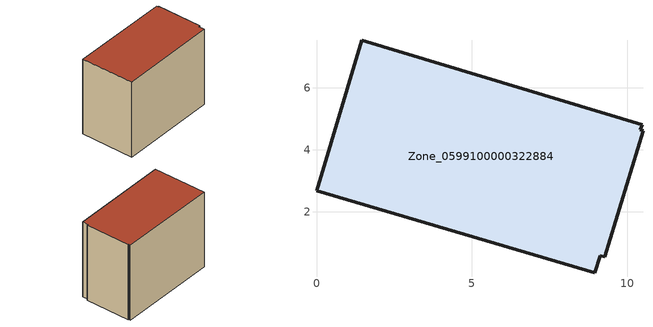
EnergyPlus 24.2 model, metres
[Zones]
Zone_0599100000322884
 floor ground (C_G): 10.48,4.81 10.43,4.64 10.51,4.62 9.28,0.56 9.14,0.59 8.96,0.04 0,2.69 1.46,7.53 z0
 wall outside (C_F): 10.43,4.64 10.48,4.81 1.46,7.53 0,2.69 8.96,0.04 9.14,0.59 9.28,0.56 10.51,4.62 10.43,4.64 z0:7.38
 roof outside (C_R): 10.51,4.62 10.43,4.64 10.48,4.81 1.46,7.53 0,2.69 8.96,0.04 9.14,0.59 9.28,0.56 z7.38
[BUILDING]
Pand.0599100000322884: North Axis=0; Terrain=City; Loads Convergence Tolerance Value=0.04; Temperature Convergence Tolerance Value=0.4; Solar Distribution=FullExterior; Maximum Number of Warmup Days=25; Minimum Number of Warmup Days=1
[Site:Location]
Rotterdam.The.Hague.AP_ZH_NLD Design_Conditions: Latitude=51.96; Longitude=4.45; Time Zone=1; Elevation=-4.5
[SITE:GROUNDTEMPERATURE:BUILDINGSURFACE]
18, 18, 18, 18, 18, 18, 18, 18, 18, 18, 18, 18
[MATERIAL] Thermal Absorptance=0.9; Solar Absorptance=0.7; Visible Absorptance=0.7
Name | Roughness | Thickness | Conductivity | Density | Specific Heat
G.TI.1975-1991 | MediumSmooth | 0.15 | 0.288461 | 540 | 1210
F.TI.1975-1991 | Rough | 0.3 | 0.230769 | 1920 | 840
R.TI.1975-1991 | MediumRough | 0.2 | 0.153846 | 1500 | 1000
[CONSTRUCTION]
C_G: G.TI.1975-1991
C_F: F.TI.1975-1991
C_R: R.TI.1975-1991
[ZONE]
Zone_0599100000322884: Type=1; Multiplier=1; Ceiling Height=Autocalculate; Volume=Autocalculate; Floor Area=autocalculate; Part of Total Floor Area=Yes
[ZONEINFILTRATION:DESIGNFLOWRATE]
Infil_Zone_0599100000322884: Zone or ZoneList or Space or SpaceList=Zone_0599100000322884; Schedule=AlwaysOn; Design Flow Rate Calculation Method=Flow/Area; Flow Rate per Floor Area=0.003; Constant Term Coefficient=1; Temperature Term Coefficient=0; Velocity Term Coefficient=0; Velocity Squared Term Coefficient=0
[HVACTEMPLATE:ZONE:IDEALLOADSAIRSYSTEM]
Zone_0599100000322884: Maximum Heating Supply Air Temperature=50; Minimum Cooling Supply Air Temperature=13; Maximum Heating Supply Air Humidity Ratio=0.0156; Minimum Cooling Supply Air Humidity Ratio=0.0077; Heating Limit=NoLimit; Cooling Limit=NoLimit; Dehumidification Control Type=ConstantSensibleHeatRatio; Cooling Sensible Heat Ratio=0.7; Dehumidification Setpoint=60; Humidification Control Type=None; Humidification Setpoint=30; Outdoor Air Method=None; Outdoor Air Flow Rate per Person=0.00944; Outdoor Air Flow Rate per Zone Floor Area=0; Outdoor Air Flow Rate per Zone=0; Demand Controlled Ventilation Type=None; Outdoor Air Economizer Type=NoEconomizer; Heat Recovery Type=None; Sensible Heat Recovery Effectiveness=0.7; Latent Heat Recovery Effectiveness=0.65
[ZONECONTROL:THERMOSTAT]
ThermostatControl_Zone_0599100000322884: Zone or ZoneList=Zone_0599100000322884; Control Type Schedule=DualSetpointControlType; Control 1=Thermostat_Zone_0599100000322884; Temperature Difference Between Cutout And Setpoint=0
[THERMOSTATSETPOINT:DUALSETPOINT]
Thermostat_Zone_0599100000322884: Heating Setpoint Temperature Schedule=HeatingSetpoint_Zone_0599100000322884; Cooling Setpoint Temperature Schedule=CoolingSetpoint_Zone_0599100000322884
[SCHEDULE:COMPACT]
HeatingSetpoint_Zone_0599100000322884: Through: 12/31, For: AllDays, Until: 24:00, 21
CoolingSetpoint_Zone_0599100000322884: Through: 12/31, For: AllDays, Until: 24:00, 24
DualSetpointControlType: Through: 12/31, For: AllDays, Until: 24:00, 4
AlwaysOn: Through: 12/31, For: AllDays, Until: 24:00, 1
